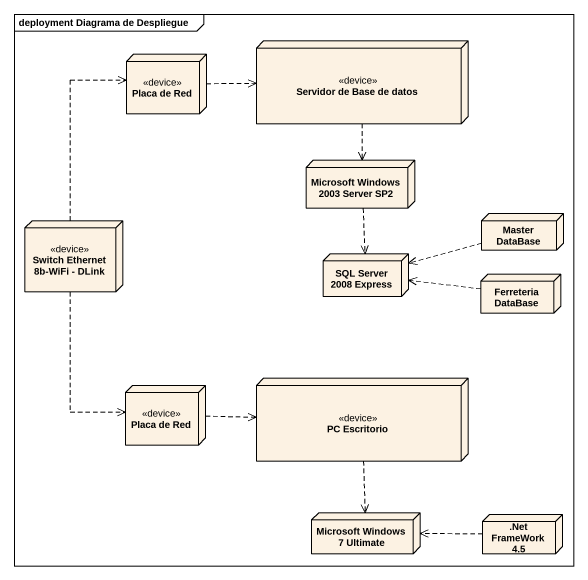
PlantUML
@startuml
mainframe deployment Diagrama de Despliegue
node "Placa de Red" as Placa_de_Red <<device>>
node "Servidor de Base de datos" as Servidor_de_Base_de_datos <<device>>
node "Microsoft Windows 2003 Server SP2" as Microsoft_Windows_2003
node "Switch Ethernet 8b-WiFi - DLink" as Switch_Ethernet_8b_WiFi <<device>>
node "Master DataBase" as Master_DataBase
node "SQL Server 2008 Express" as SQL_Server_2008_Express
node "Ferreteria DataBase" as Ferreteria_DataBase
node "Placa de Red" as Placa_de_Red_2 <<device>>
node "PC Escritorio" as PC_Escritorio <<device>>
node "Microsoft Windows 7 Ultimate" as Microsoft_Windows_7_Ultimate
node ".Net FrameWork 4.5" as Net_FrameWork_4_5
Placa_de_Red .right.> Servidor_de_Base_de_datos
Servidor_de_Base_de_datos ..> Microsoft_Windows_2003
Microsoft_Windows_2003 ..> SQL_Server_2008_Express
Switch_Ethernet_8b_WiFi .up.> Placa_de_Red
Switch_Ethernet_8b_WiFi ..> Placa_de_Red_2
Master_DataBase .left.> SQL_Server_2008_Express
Ferreteria_DataBase .left.> SQL_Server_2008_Express
Placa_de_Red_2 .right.> PC_Escritorio
PC_Escritorio ..> Microsoft_Windows_7_Ultimate
Net_FrameWork_4_5 .left.> Microsoft_Windows_7_Ultimate
@enduml
